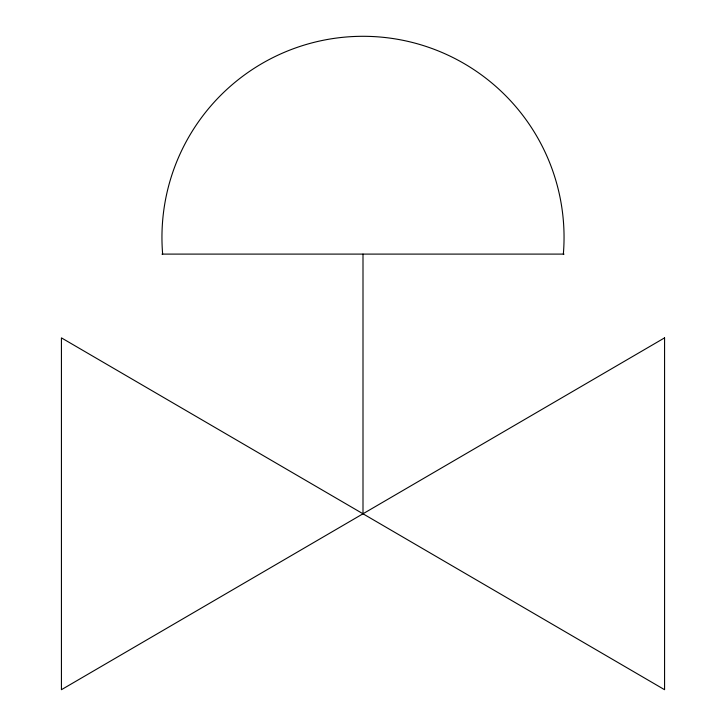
<?xml version="1.0" encoding="UTF-8"?>
<svg xmlns="http://www.w3.org/2000/svg" width="726" height="726" viewBox="0 0 726 726"><rect width="100%" height="100%" fill="white"/><g stroke="black" fill="none" stroke-linecap="round" stroke-linejoin="round"><path stroke-width="1.09" d="M161.952 254.1L564.048 254.1M363 254.1L363 513.79M162.651 254.1A201.048 201.048 0 0 1 363 36.3A201.048 201.048 0 0 1 563.349 254.1M664.571 337.871L61.429 689.7L61.429 337.871L664.571 689.7L664.571 337.871"/></g></svg>
